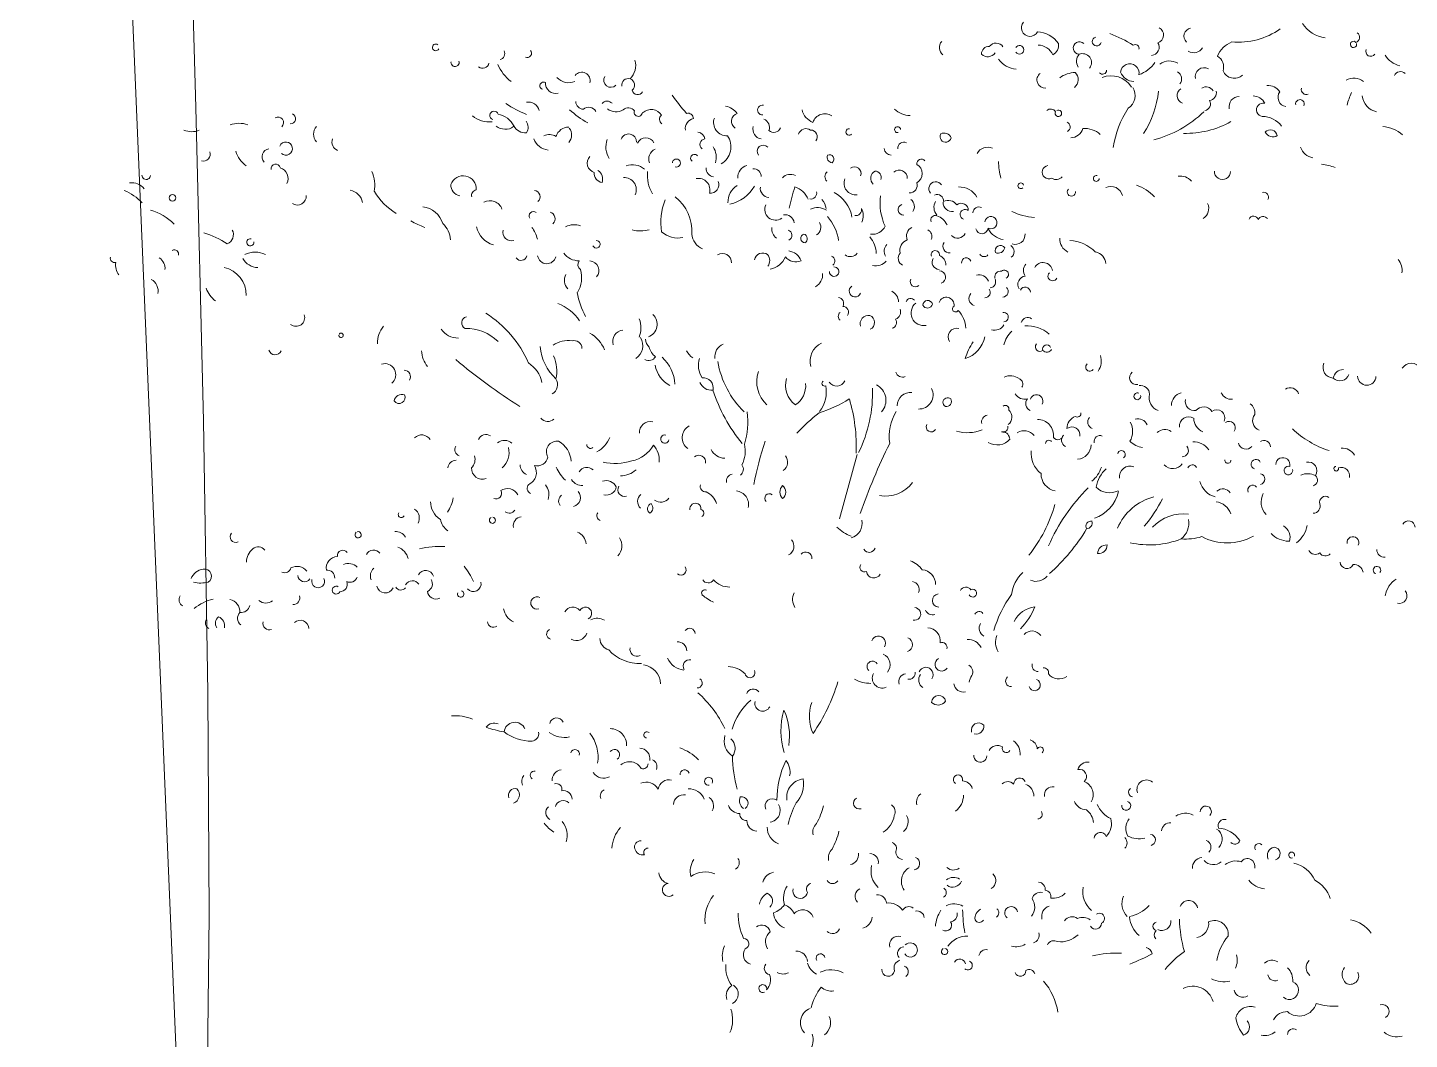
# Model space of a CAD drawing. Header units: millimetres. Extents: x -24439 to 198341, y -52871 to 149926.
# Drawn here: x 144224 to 146323, y 83988 to 85524 of the extents above; entities that cross this region are included whole.
import ezdxf

# ---------------------------------------------------------------- set-up
doc = ezdxf.new("R2010")
doc.units = ezdxf.units.MM
doc.linetypes.add('NET VAN', pattern=[1.06, 0.53, -0.53])
doc.layers.add('A-DETL-GENF-2', color=9, linetype='NET VAN', lineweight=9)
doc.layers.add('G-IMPT-1', color=9, linetype='Continuous', lineweight=9)

# ---------------------------------------------------------------- blocks, each defined once
blk = doc.blocks.new('NCV_TKCS_251209_TONG THE HIEN TRANG SAN DUONG - NCV_TKCS_HIEN TRANG_251209a_dwg_CX-1613001-TKCS_MB ĐỊNH VỊ CAO ĐỘ THIẾT KẾ')
at = {"layer": 'G-IMPT-1'}
blk.add_line((-247.9, 4447.1), (-244.2, 4277.7), dxfattribs=at)
blk.add_circle((-2094.9, 4568.9), 8.39, dxfattribs=at)
for centre, radius, start, end in [((569.7, 5878.1), 81, 229.337, 278.772), ((655.6, 5802.8), 7.95, 54.528, 35.472), ((651.7, 5820.3), 13.9, 307.371, 70.12), ((320.6, 5901.8), 185.9, 281.844, 321.812), ((702.4, 5798.4), 12.5, 173.085, 340.931), ((779.9, 5845), 60.1, 228.669, 272.973), ((794.1, 5755), 16.9, 63.837, 172.762), ((168.9, 5681.2), 20.4, 303.159, 79.461), ((259, 5705), 21.2, 118.443, 241.557), ((401.5, 5667.8), 67.4, 129.4276, 173.6868), ((691.9, 5685.1), 37.8, 66.902, 137.627), ((266.9, 5690.5), 25.5, 254.439, 346.494), ((326.5, 5644), 32.2, 359.248, 75.563), ((837.9, 5659.3), 153.8, 170.557, 183.084), ((756.2, 5701.9), 45.5, 202.428, 275.643), ((31, 5622.5), 11.3, 118.67, 3.221), ((43.7, 5376.4), 275, 73.373, 87.1735), ((129.8, 5634.2), 9.34, 0.572, 142.5566), ((166.6, 5648.1), 20.9, 292.073, 49.982), ((317.3, 5615.6), 22.8, 79.277, 209.048), ((382.5, 5663.2), 30.8, 219.43, 329.042), ((488.7, 5605.7), 36.5, 51.635, 110.4191), ((534.3, 5626.7), 24.2, 161.701, 277.244), ((574.1, 5658.8), 12.5, 181.629, 309.484), ((-140.8, 5606.8), 21.6, 155.584, 349.116), ((-103.7, 5532.4), 72.1, 52.644, 102.6782), ((-5.7, 5594), 15.9, 63.221, 282.528), ((111.2, 5638), 80, 305.538, 342.408), ((233.2, 5589.1), 40.9, 75.574, 142.7837), ((244, 5587.7), 21.1, 339.553, 76.591), ((459.1, 5572.8), 33.1, 42.78, 106.1721), ((569.3, 5619.4), 11, 350.65, 209.958), ((805.9, 5546.7), 80.6, 64.421, 103.7665), ((-97.3, 5530.6), 41.9, 40.806, 105.3396), ((-85.2, 5577.8), 27.8, 314.765, 25.219), ((23.3, 5567.8), 27.8, 157.411, 229.07), ((12.1, 5560.9), 22.7, 337.965, 129.2661), ((134.4, 5569.9), 23.6, 7.27, 190.912), ((141, 5589.8), 38.5, 219.195, 283.936), ((284.6, 5555.9), 20.2, 138.828, 269.096), ((335.4, 5572.8), 20.5, 46.987, 140.1674), ((335.8, 5549.1), 17.3, 297.764, 47.045), ((339.4, 5579.9), 20, 294.101, 29.03), ((424.5, 5568.5), 26.1, 108.004, 208.393), ((484.5, 5578.4), 16.9, 93.747, 278.934), ((504.5, 5501.2), 62.9, 54.432, 106.0029), ((-221.6, 5514.2), 18.2, 102.691, 200.707), ((-205.6, 5524.8), 21.2, 50.611, 160.4374), ((-149.9, 5546), 10.9, 231.114, 165.7528), ((26, 5462.6), 73.5, 109.5204, 142.1542), ((-10.8, 5509.1), 25.9, 326.194, 61.879), ((66.5, 5556.9), 9.85, 236.049, 17.692), ((108.3, 5490.8), 61.6, 49.265, 128.0066), ((127, 5508.7), 38.3, 319.027, 48.864), ((-31.8, 5502.2), 253.1, 344.208, 10.161), ((90.9, 5671.7), 288.3, 301.499, 330.584), ((248.8, 5683.8), 228.6, 285.145, 316.486), ((521.6, 5517.6), 18.1, 28.94, 151.06), ((521.6, 5539.5), 20.6, 219.708, 320.292), ((-322.4, 5500.3), 24.2, 157.38, 247.38), ((-228, 5526.9), 21.9, 241.039, 343.72), ((-156.7, 5556.8), 61.6, 232.756, 282.186), ((-66, 5491.5), 20.6, 142.424, 292.386), ((634.2, 5535.8), 37.8, 213.094, 278.449), ((692.8, 5312.4), 178.8, 87.3307, 98.6927), ((399.6, 5413.2), 253.6, 163.886, 188.085), ((-26.9, 5411.5), 14.4, 47.79, 151.1331), ((-9.3, 5420.5), 8.05, 168.417, 138.4533), ((16.7, 5392.5), 13, 313.167, 83.702), ((27.4, 5401.6), 33.5, 289.502, 0.062), ((82, 5344.5), 60.9, 65.253, 110.1671), ((430.6, 5399.2), 20.3, 194.206, 17.685), ((343.1, 5322.5), 36.4, 57.894, 116.0795), ((549.4, 5366.9), 12.4, 348.671, 121.3473), ((566.7, 5305.3), 14.9, 58.157, 167.0819), ((-383.3, 5367.4), 62.7, 245.01, 285.048), ((-265.7, 5281.6), 14.1, 168.432, 3.938), ((-266.4, 5271.8), 18.3, 36.214, 136.156), ((-145.9, 5255.9), 32.4, 86.2208, 165.4538), ((10.5, 5270.9), 17, 114.998, 312.382), ((130.1, 5290.1), 7.43, 91.9, 14.359), ((179.8, 5252.4), 30.4, 30.116, 131.7019), ((230.5, 5198.6), 104.4, 59.019, 89.0899), ((396.4, 5291), 29.3, 318.215, 41.785), ((542, 5302.3), 12.1, 31.547, 176.5264), ((900.1, 5280.6), 39.4, 5.573, 58.437), ((-565.7, 5218.3), 32.1, 73.902, 178.1522), ((-387.1, 5263.3), 7.52, 19.979, 296.419), ((53.9, 5318.9), 183.2, 198.678, 212.25), ((28.3, 5276.2), 18.9, 250.077, 339.474), ((-1115, 5214), 48.3, 332.105, 32.3), ((-728.7, 5212.4), 12.5, 95.712, 290.278), ((-594.6, 5263.5), 44.3, 209.537, 265.913), ((-502.8, 5222.6), 8.1, 103.564, 336.045), ((-358.8, 5223.2), 15, 78.745, 202.677), ((-47.5, 5217.5), 7.21, 31.096, 328.904), ((79.6, 5239), 10.3, 154.299, 25.701), ((-1340.8, 5178.3), 11.2, 263.136, 56.899), ((-1118, 5174.1), 18.1, 166.282, 331.218), ((-1072.1, 5174.6), 16.8, 90.754, 206.033), ((-1073.4, 5174.6), 16.9, 327.0109, 86.1187), ((-415.4, 5915.3), 912.6, 233.457, 237.153), ((-816.5, 5146.5), 48.8, 53.622, 95.3304), ((-776.4, 5168.5), 20.6, 122.814, 254.248), ((-720.8, 5168.9), 22.6, 355.6929, 84.7766), ((-690.8, 5184.4), 18.8, 246.615, 352.875), ((-604.2, 5180.2), 19.7, 71.162, 179.9125), ((-592.6, 5183.1), 16.6, 336.865, 108.1548), ((-389.1, 5214.3), 18.1, 199.884, 286.985), ((-304.4, 5198.3), 11.7, 57.756, 205.509), ((-320.9, 5167.3), 26.6, 315.416, 77.105), ((-1410.3, 5156.7), 16.2, 302.029, 40.477), ((-1230.3, 5175.6), 40.2, 239.054, 310.093), ((-1188.5, 5151.6), 21.3, 1.855, 157.5339), ((-1046.9, 5171.6), 13.9, 206.908, 349.351), ((-902.9, 5137.4), 13.5, 16.045, 123.9921), ((-878.2, 5118.6), 25.4, 117.569, 205.563), ((-806.2, 5156.1), 33.6, 176.897, 289.363), ((-713.7, 5166.6), 25.5, 182.72, 275.452), ((-524.7, 5148.9), 13.7, 173.212, 283.52), ((-530.5, 5142.3), 11.2, 323.097, 133.6351), ((-459.6, 5126.3), 16.4, 353.243, 145.644), ((-396.3, 5132.1), 21.2, 136.345, 242.58), ((-407.3, 5131.2), 16.1, 355.723, 105.7004), ((-347.9, 5146.5), 20.8, 16.443, 146.4951), ((-317, 5137.3), 18.9, 282.243, 36.646), ((-251.6, 5148.3), 17.3, 50.183, 237.309), ((-181.1, 5119.4), 52.4, 47.317, 108.4933), ((-25.9, 5307.4), 160.7, 261.109, 282.471), ((-1566.3, 5125.8), 8.43, 71.018, 350.911), ((-1508.6, 5103.2), 10.4, 185.858, 37.749), ((-1442.7, 5125.4), 16.8, 250.912, 2.829), ((-1325.6, 5192.7), 100.1, 218.822, 250.555), ((-1277, 5111.5), 9.4, 78.633, 269.943), ((-1249.2, 5127.3), 26.8, 194.325, 299.277), ((-1107.1, 5104.1), 17.1, 59.527, 154.6767), ((-1092.6, 5133.5), 34, 247.236, 319.552), ((-1050.4, 5102), 18.9, 52.329, 150.287), ((-1028.4, 5116.3), 10.4, 176.072, 14.319), ((-990.1, 5103.1), 30.7, 49.048, 149.1334), ((-958.8, 5118.7), 13.5, 146.009, 253.957), ((-865.9, 5090.6), 21.1, 27.242, 99.6264), ((-825.6, 5085.6), 49.4, 316.954, 51.844), ((-696.9, 5113), 15.5, 59.257, 235.272), ((-513.6, 5101), 15.9, 147.677, 240.393), ((-239.4, 5119.9), 15.9, 9.678, 131.0157), ((-215.3, 5109.6), 28.1, 164.814, 239.947), ((-205, 5102.5), 27.5, 52.945, 133.0822), ((-201.4, 5127.2), 23.3, 196.194, 293.403), ((-173.8, 5114.8), 17.5, 13.452, 146.5316), ((-161.6, 5107.2), 12.6, 67.277, 266.733), ((-129.9, 5121.4), 14.5, 78.374, 197.654), ((-93.1, 5106.2), 15.5, 261.591, 188.409), ((122.1, 5128.4), 38.1, 194.497, 259.199), ((134.2, 5021.7), 101.6, 61.966, 103.0426), ((185.1, 5078.9), 32.7, 21.641, 95.4997), ((-1078.9, 5327.2), 280.9, 245.142, 256.807), ((-1168.6, 5102.9), 20.1, 198.628, 284.767), ((-1146.1, 5072.3), 20.7, 46.269, 147.1497), ((-842.5, 5087.2), 13.8, 109.655, 250.345), ((-855.6, 5049.3), 51.2, 0.746, 47.709), ((-605.3, 5048.3), 29.8, 82.6627, 150.4674), ((-449.5, 5102.9), 29.4, 174.393, 293.552), ((-247.3, 5110.5), 134.2, 188.393, 222.299), ((-314.4, 5074.1), 13.8, 125.426, 291.176), ((-311.5, 5083.4), 22, 340.5869, 69.447), ((-229.7, 5072), 11.5, 88.327, 218.542), ((-230.1, 5040.7), 42.8, 40.7009, 88.8968), ((-111.4, 5088.4), 16.2, 212.137, 8.976), ((-57.4, 5128.6), 54.8, 226.151, 276.979), ((-24.6, 5094.6), 24.2, 265.653, 22.672), ((1036.6, 5045.7), 27.7, 49.284, 163.238), ((-1276.8, 5291.1), 262.4, 252.616, 265.475), ((-1294.7, 5031.9), 30, 32.868, 113.7332), ((-1030.2, 5037.8), 19.8, 13.892, 176.9878), ((-984.8, 5038.7), 22.4, 41.866, 175.0023), ((-942.6, 5018.2), 27.4, 131.199, 217.379), ((-858.6, 5046), 9.68, 52.769, 249.123), ((-708.7, 5039.7), 32.2, 122.978, 198.443), ((-702, 5045.3), 19.2, 14.037, 112.8341), ((-174.4, 5036), 419.9, 178.095, 185.724), ((-595.9, 4995.1), 54.9, 38.811, 88.0585), ((-551.4, 5046.3), 15.1, 277.564, 29.306), ((-541.1, 5002.6), 42.1, 24.684, 59.291), ((-512.4, 4978.6), 87.9, 26.8669, 78.839), ((-430.5, 5038.9), 15.2, 278, 28.87), ((-445.8, 5018.2), 40, 352.268, 44.6), ((-263.9, 5019.2), 25, 134.625, 219.016), ((-243.4, 5024.7), 18, 351.4879, 80.5659), ((-168.5, 5064.9), 21.4, 240.495, 349.908), ((-49.6, 5045.2), 13.2, 51.405, 218.597), ((-57.7, 5053.3), 16.5, 262.165, 7.837), ((-32.2, 5048.1), 17.2, 319.7339, 77.1339), ((69.4, 5024.9), 23.7, 25.56, 168.6902), ((-1375.5, 5003.2), 10.9, 32.805, 269.088), ((-1359.7, 4954.6), 54.9, 43.418, 96.9832), ((-1308.8, 4992.2), 25.5, 343.148, 53.722), ((-1176.3, 4997.2), 33.7, 106.3962, 178.7941), ((-1201, 5004.3), 28.9, 335.516, 53.97), ((-1030.7, 5023.4), 52.9, 175.41, 229.829), ((-898.8, 5021), 10.1, 267.356, 195.328), ((-825.8, 4972.5), 28.9, 358.613, 118.7318), ((-802.3, 5035.4), 21.1, 190.985, 279.624), ((-801.2, 4993.5), 22.1, 281.276, 38.273), ((-696.7, 4978.4), 50.7, 140.019, 198.21), ((-786.7, 5045), 96.8, 299.411, 346.296), ((-655, 5027.9), 23.1, 189.832, 282.789), ((-512.1, 4976.5), 41.5, 74.461, 132.3271), ((-560.7, 4897), 124.3, 25.948, 57.319), ((-382.9, 5026.8), 37, 280.285, 349.715), ((-266.4, 4980.7), 28.3, 126.59, 210.79), ((-176.4, 5018.6), 16.6, 161.328, 293.651), ((-124, 4991.9), 11.7, 30.951, 206.266), ((-88.2, 5030.7), 12.5, 223.799, 336.815), ((-22.8, 4990.6), 10.7, 314.427, 149.8194), ((37.3, 4982.2), 20.9, 112.306, 229.75), ((44, 5021.1), 24.4, 155.122, 232.951), ((95.6, 5021.8), 12, 150.947, 352.186), ((843.5, 5005.7), 27.2, 172.863, 283.869), ((875.6, 4982.4), 25.8, 105.708, 186.91), ((929.8, 5008.9), 23.3, 198.283, 14.236), ((-1401.7, 5044.7), 63.6, 245.81, 294.19), ((-1348.6, 5013.1), 36.6, 247.501, 321.741), ((-1296.7, 5014.3), 31.9, 223.664, 292.56), ((-1226.9, 5002.6), 44.4, 217.461, 279.796), ((-1217.4, 4964), 34.7, 77.804, 130.267), ((-1091.7, 4962.6), 24.2, 152.666, 271.885), ((-990.3, 4940.4), 46.4, 66.502, 127.1843), ((-870.5, 4997.5), 93.8, 191.208, 226.901), ((-624.8, 4981), 27.2, 171.815, 322.32), ((-590.9, 4953.4), 22.9, 23.429, 117.6907), ((-523.3, 4964.4), 22.4, 318.366, 48.366), ((-411.8, 4926.3), 66.8, 18.597, 57.984), ((-304.5, 4966.8), 27.5, 157.161, 224.078), ((-272.7, 4958), 19.9, 155.416, 260.728), ((-204.4, 4987.7), 10.5, 4.962, 218.637), ((-189.5, 4972.6), 18.1, 164.466, 285.535), ((-194.2, 4965.6), 23, 11.039, 89.3507), ((-76.2, 4946.3), 25.7, 39.141, 121.9338), ((-53.2, 4961.8), 15.5, 293.819, 49.922), ((-30.8, 4982.1), 14, 95.079, 207.699), ((40.7, 4962.1), 13.4, 17.838, 170.3348), ((861.1, 5000.8), 24.3, 242.702, 357.435), ((-1068.7, 4942), 22.5, 189.234, 279.691), ((-1090.5, 4921.1), 25.7, 356.924, 74.1499), ((-1006.2, 4918.5), 30.9, 351.935, 109.487), ((-916, 4837.1), 108.5, 12.296, 68.907), ((-592.2, 4938.9), 28.2, 188.782, 250.829), ((-579.5, 4926.2), 14, 313.3109, 88.7635), ((-531.8, 4932.6), 11.4, 124.087, 284.8), ((-538.6, 4929.5), 12.5, 320.502, 88.3849), ((-415.4, 4942), 21.8, 250.016, 340.016), ((-351.1, 4951.8), 35.9, 274.281, 334.736), ((-177.8, 4936.7), 15.5, 301.247, 108.786), ((-57.1, 4932.8), 13.8, 289.15, 53.356), ((-14.9, 4948.1), 14.4, 290.99, 60.84), ((-741.6, 4911.4), 158.2, 175.63, 205.449), ((-456, 4895.5), 13.1, 325.391, 83.4984), ((-233, 4908.2), 13.2, 170.412, 327.513), ((-74.1, 4911.4), 17.8, 152.035, 273.435), ((6.5, 4886.4), 12.1, 290.733, 114.5074), ((70.3, 4887.1), 16.8, 70.867, 182.871), ((759, 4902.5), 22.8, 36.132, 137.8443), ((-617.8, 4845.8), 21.1, 70.767, 186.554), ((-625.9, 4845.2), 25.5, 343.147, 53.722), ((-616.7, 4877.7), 50.7, 296.489, 354.936), ((-547, 4903.2), 35.6, 237.49, 307.716), ((-555.4, 4853.5), 37.1, 35.518, 100.8791), ((-437.4, 4873), 12, 197.172, 109.6977), ((-289, 4836.4), 31.8, 19.833, 79.696), ((-229.1, 4853.1), 11.5, 51.319, 181.817), ((-186, 4859.8), 12.2, 29.343, 195.896), ((-188.2, 4865.2), 12.9, 222.695, 2.544), ((-140.9, 4874), 19.7, 8.596, 176.8582), ((-115.9, 4871.3), 7.8, 134.308, 346.199), ((-141, 4809.7), 68.1, 19.336, 61.393), ((-13, 4873.4), 26.2, 269, 347.312), ((95, 4801), 85.2, 65.893, 110.8334), ((233.7, 4838.8), 43.6, 341.242, 35.019), ((610.4, 4880.2), 27.8, 220.929, 292.588), ((-1893.8, 4828.4), 14, 328.731, 137.5319), ((-1867.3, 4846.9), 13.4, 287.718, 80.4549), ((-1770.8, 4835), 29.8, 155.996, 237.401), ((-1727.2, 4826.8), 22.5, 175.483, 264.991), ((-1396.7, 4803.2), 32.9, 11.831, 177.9671), ((-1220.1, 4835), 16.1, 328.934, 100.4565), ((-962.4, 4914.8), 88.3, 273.564, 301.735), ((-858.4, 4901.2), 63.4, 245.774, 298.045), ((-767.7, 4877.6), 45.7, 202.5, 263.761), ((-714.6, 4814.1), 22.5, 13.173, 140.0426), ((-497.3, 4847.5), 35.8, 316.7, 20.68), ((-372.4, 4841.3), 14.8, 139.843, 353.759), ((-266.5, 4818.4), 20.6, 309.208, 35.604), ((-190.2, 4838.1), 31.9, 144.858, 297.837), ((-91.9, 4804.4), 22.3, 94.034, 229.096), ((97.9, 4823.1), 70.6, 150.068, 183.147), ((116.6, 4841), 11.8, 158.691, 324.087), ((134.5, 4840.6), 10.6, 38.317, 217.436), ((132.5, 4847.1), 14.5, 243.573, 345.315), ((252.1, 4828.5), 10.5, 147.335, 339.535), ((373.2, 4836.9), 17.7, 144.822, 296.38), ((508.5, 4804.4), 32.1, 119.539, 196.859), ((657.2, 4828.8), 29.5, 10.304, 69.306), ((711, 4825), 26.4, 159.814, 264.737), ((873.7, 4979.5), 174.9, 240.867, 258.485), ((-1970.3, 4739.4), 61.4, 85.5566, 128.2978), ((-1403.6, 4810.3), 26.7, 192.913, 278.07), ((-1357.9, 4797.1), 14.4, 117.183, 212.306), ((-1314, 4763.1), 32, 36.263, 134.9399), ((-1206.7, 4788.6), 11, 67.856, 230.215), ((-1168.2, 4793.1), 16.8, 326.574, 92.9155), ((-1088.7, 4753.3), 45.6, 85.7956, 134.6529), ((-405, 4799.4), 14.5, 342.415, 101.5596), ((-386.9, 4780.7), 15, 343.444, 106.5574), ((-315.3, 4771.6), 21.8, 98.913, 213.162), ((-321, 4773.8), 19.5, 313.823, 83.0477), ((-262.5, 4791), 14.6, 299.292, 51.912), ((-97.5, 4818.2), 73.1, 304.286, 5.159), ((84.9, 4759.1), 141.1, 161.301, 180.518), ((388.7, 4792.2), 8.61, 79.236, 33.383), ((395.4, 4800), 22, 16.468, 118.7723), ((451.5, 4807.8), 35.1, 182.614, 267.385), ((530.9, 4821.8), 23.5, 186.309, 295.582), ((564, 4791), 24.9, 49.624, 157.1605), ((596.7, 4797.4), 20.8, 353.59, 142.8077), ((633.5, 4782.8), 16.2, 343.665, 140.1907), ((891.4, 4989.7), 189.1, 253.867, 270.428), ((933.4, 4782.3), 35.5, 46.414, 110.9649), ((-1888.6, 4739.7), 19.9, 113.929, 240.044), ((-1855.9, 4771), 16.7, 244.109, 174.0039), ((-1698.8, 4720.5), 89.3, 7.224, 40.276), ((-1240.8, 4702), 69.1, 28.938, 56.482), ((-1033.4, 4765.8), 9.46, 220.151, 111.7783), ((-382.3, 4771.4), 12.8, 147.306, 246.094), ((534.8, 4757.5), 23.5, 74.573, 202.58), ((576.9, 4791.4), 37.5, 197.448, 263.607), ((732.2, 4762.1), 16.3, 17.836, 139.5476), ((856.9, 4736.7), 22, 342.183, 118.8708), ((923.4, 4761.9), 5.84, 117.035, 34.887), ((940.8, 4748.5), 21, 5.17, 126.9048), ((-2112.3, 4795.5), 54.6, 265.845, 307.554), ((-1918.2, 4763.5), 66.8, 212.017, 251.404), ((-1865.8, 4714.7), 11.7, 30.536, 206.686), ((-1497.6, 4857.6), 168.8, 228.205, 255.008), ((-1471.7, 4668.2), 62.5, 34.782, 99.2404), ((-1248, 4733), 21.6, 183.232, 303.637), ((-1030.9, 4697.2), 24.1, 335.169, 104.4417), ((76.2, 4715.2), 35.7, 69.161, 133.4569), ((88.9, 4734.6), 13.9, 340.166, 89.8196), ((147.7, 4707), 16, 348.647, 177.9343), ((357, 4689.9), 47.9, 345.385, 45.898), ((413.2, 4713.7), 25.7, 39.141, 121.9337), ((488.1, 4703.6), 29.4, 73.524, 148.9771), ((571.1, 4675.6), 49.2, 53.154, 107.9212), ((684.8, 4763.3), 20.4, 212.757, 333.267), ((725.6, 4714.2), 12.2, 42.628, 268.485), ((791.1, 4732.5), 18, 3.51, 194.435), ((808.8, 4722.7), 10.9, 88.892, 29.179), ((869.6, 4689.7), 41, 78.291, 131.196), ((873, 4716.5), 14.3, 298.0539, 70.117), ((-2051.7, 4696.9), 17.3, 271.842, 38.125), ((-1856.1, 4691.9), 28.7, 350.4059, 89.2036), ((-1664.4, 4679.3), 37.9, 26.817, 97.8921), ((-1446.1, 4927.5), 246.4, 257.276, 266.465), ((-1447.7, 4649.5), 60.9, 20.037, 63.229), ((-1283.2, 4749.8), 60.9, 208.709, 270.534), ((-1208.5, 4686.3), 15.2, 233.484, 3.116), ((-1146.1, 4705.1), 23.6, 206.625, 1.447), ((-1077.3, 4757.8), 46.8, 232.489, 287.779), ((-1048.1, 4707.6), 15.9, 159.444, 249.444), ((-1110, 4654), 68.3, 343.832, 34.492), ((-381.7, 4652.8), 50.8, 131.551, 212.189), ((109.9, 4729.1), 27.4, 225.785, 301.535), ((141.4, 4698.3), 18.8, 156.615, 262.875), ((273.9, 4672.1), 33.7, 129.088, 195.86), ((255.6, 4707), 9.22, 250.922, 27.877), ((303, 4698.3), 16.7, 153.613, 269.602), ((535.9, 4693.6), 16.6, 288.311, 57.438), ((654.7, 4703.4), 7.69, 190.481, 17.593), ((744.8, 4680.7), 13.9, 298.189, 93.7022), ((921.7, 4673.1), 14.7, 71.895, 214.364), ((1141.5, 4672.6), 16.4, 18.621, 168.1111), ((-1793.6, 4664.5), 22.9, 254.025, 19.67), ((-1054.1, 4664.2), 31.8, 168.806, 239.119), ((-199.5, 4685.3), 18.6, 216.912, 306.827), ((-142.4, 4636.4), 36.3, 285.751, 42.831), ((77.8, 4664.9), 9.26, 359.111, 144.0177), ((77.5, 4643.4), 23.4, 323.435, 66.052), ((175.8, 4624.8), 40.1, 9.242, 108.2312), ((258.1, 4650.2), 20.9, 9.52, 142.408), ((330.9, 4655.4), 15, 83.205, 209.415), ((429.5, 4728.3), 56.9, 242.685, 279.37), ((519.4, 4670.5), 28.9, 237.443, 340.915), ((575.2, 4654.9), 11.8, 42.592, 177.3736), ((736.6, 4649), 12.6, 54.353, 221.672), ((893.7, 4654.6), 18.8, 290.225, 32.906), ((-865.7, 4723.3), 199.4, 206.296, 224.779), ((-861, 4606.2), 34.5, 308.286, 62.769), ((-582.3, 4509.5), 341, 350.399, 18.595), ((-259.4, 4586.6), 43.5, 334.716, 79.795), ((-154.6, 4603.9), 33.4, 100.147, 197.195), ((-66.8, 4639.1), 11.8, 65.499, 257.631), ((-70.6, 4640.4), 12.9, 275.908, 47.222), ((46.2, 4621.3), 17.3, 115.769, 210.025), ((86, 4619.2), 12.2, 266.162, 31.912), ((148.8, 4595.3), 32.4, 55.611, 139.251), ((209, 4612.7), 8.68, 58.271, 192.805), ((223.8, 4642.6), 14.1, 233.455, 7.058), ((253.7, 4636), 18, 152.412, 260.719), ((275, 4631.3), 38.4, 292.834, 14.036), ((392.5, 4639.7), 9.66, 317.602, 185.527), ((428.6, 4592.4), 26, 83.995, 206.021), ((649, 4659.7), 54.5, 211.416, 271.982), ((669.9, 4609.5), 21.8, 48.209, 150.7155), ((810.5, 4640), 46.8, 170.096, 239.455), ((-2174.9, 4604.3), 10.6, 195.254, 15.254), ((-1091.2, 4480.3), 114, 50.2849, 86.1118), ((-924.6, 4577.7), 62.8, 354.528, 37.992), ((-629.8, 4589.5), 35.9, 131.469, 202.923), ((-379, 4595.1), 6.58, 136.146, 313.854), ((-444.6, 4552.8), 79.5, 338.23, 28.131), ((-354.5, 4619.4), 23, 231.165, 352.438), ((-25.8, 4674.4), 98.9, 270.695, 309.271), ((72.2, 4612.7), 42.5, 254.682, 336.738), ((92.5, 4590), 18.6, 24.722, 113.2035), ((235.5, 4596.1), 66, 191.549, 248.924), ((279.9, 4594.8), 73.3, 325.312, 359.389), ((436.2, 4551.8), 81.8, 148.902, 186.909), ((663.9, 4549.1), 45.6, 35.348, 99.4119), ((830.5, 4552.8), 32.6, 357.274, 78.477), ((814.2, 4597.4), 80.7, 326.708, 4.223), ((1017.8, 4595.2), 14.9, 348.496, 206.692), ((1099.4, 4600.6), 19.2, 194.036, 292.833), ((-2225.8, 4433.8), 117.8, 58.7469, 85.6149), ((-2192.8, 4540.3), 37.2, 52.699, 116.4193), ((-894.3, 4550.2), 29.8, 114.456, 211.688), ((-883.5, 4542.9), 38.3, 319.027, 48.864), ((-815, 4583.7), 32.6, 201.508, 241.758), ((-794.1, 4575.9), 41.9, 209.901, 250.489), ((-696.4, 4615.4), 58.5, 225.569, 249.488), ((-645.2, 4562.4), 54.9, 178.059, 231.189), ((-443.7, 4675.5), 235, 206.707, 242.242), ((-469.5, 4571.7), 78.1, 177.22, 244.708), ((-411.8, 4580.6), 63.1, 181.297, 249.428), ((-479.6, 4559.1), 59.1, 320.464, 21.774), ((-562.4, 4800.6), 340.1, 304.298, 318.548), ((-650.4, 4348.6), 411.2, 14.124, 33.488), ((-71.1, 4548.2), 117.7, 164.745, 205.644), ((-88.8, 4567.2), 12.4, 167.328, 346.684), ((377.8, 4583.8), 47.7, 241.407, 313.782), ((319.6, 4541.7), 93.3, 305.381, 3.591), ((574, 4442.9), 138, 121.4543, 173.6032), ((165.9, 4627.1), 364.2, 336.588, 349.769), ((844.1, 4615.7), 66.6, 241.977, 284.859), ((955.7, 4558.8), 17, 230.612, 333.578), ((1096.3, 4545.8), 9.48, 335.855, 266.074), ((-2136.6, 4389.2), 134.2, 61.054, 90.8743), ((-1944, 4516.7), 25, 308.932, 45.342), ((-1873.4, 4518), 9.08, 95.738, 22.332), ((-1325.6, 4247.4), 280.5, 40.201, 74.561), ((-1011.7, 4445.8), 69, 98.6069, 140.3456), ((-1011.7, 4496.5), 20.4, 18.339, 120.5484), ((-1003.6, 4461), 86.7, 39.265, 77.52), ((-828, 4541.8), 20.7, 258.335, 344.881), ((-739.3, 4545.3), 69.6, 204.934, 259.316), ((-837.2, 4448.2), 102.7, 20.539, 63.435), ((-670.5, 4495), 26.3, 5.097, 110.3511), ((94.7, 4196.1), 566.9, 145.1949, 152.8779), ((254, 4546.7), 44, 196.036, 275.532), ((760.9, 4306), 482.1, 151.7029, 172.9451), ((616.9, 4437.4), 108, 99.698, 153.1637), ((558.5, 4507.7), 49.6, 324.166, 27.663), ((673.8, 4632.4), 135.9, 258.673, 316.133), ((930.2, 4556.3), 18.2, 223.513, 324.115), ((1017, 4544.5), 17.4, 201.07, 351.612), ((1042.6, 4519), 24.4, 28.842, 110.0448), ((1196.9, 4497.2), 62.6, 139.059, 186.735), ((1169.6, 4499.6), 19, 271.437, 59.076), ((-1987.1, 4318.4), 188.3, 71.809, 91.9303), ((-1838, 4441.2), 58.8, 80.0621, 132.9468), ((-1287, 4481.6), 16.3, 121.932, 259.307), ((-978.3, 4521.8), 124.7, 201.14, 243.881), ((-656.6, 4527.2), 32.4, 219.603, 292.324), ((-305.2, 4732.5), 412.7, 214.74, 236.24), ((1418.4, 4229.9), 1617.9, 170.4888, 177.3194), ((464, 4648.7), 217, 273.663, 308.412), ((571.3, 4611.1), 135.3, 281.734, 304.13), ((-2049.1, 4433.5), 11, 2.479, 133.9177), ((-1848.3, 4506.9), 46.3, 226.862, 283.897), ((-1315.2, 4485.9), 50.7, 230.018, 288.209), ((-1254, 4358.7), 112.9, 61.851, 108.6216), ((-1123.7, 4404), 90.6, 3.677, 41.282), ((-707.5, 4393.8), 178.6, 358.594, 25.048), ((-89.2, 4462), 356.8, 337.936, 1.189), ((371.2, 4443.5), 12.9, 95.908, 227.222), ((356.4, 4448.4), 15.6, 292.684, 30.446), ((-2091.4, 4383.2), 31.6, 11.2789, 74.138), ((-1912.9, 4367.3), 70.8, 15.072, 94.9444), ((-1434.7, 4386.2), 60.1, 154.927, 200.491), ((-1131.6, 4355.6), 75.6, 28.142, 74.5389), ((-1051, 4389.4), 27.1, 316.486, 48.966), ((401.5, 4383.8), 882.5, 178.188, 185.567), ((-174.5, 4449), 86.3, 276.839, 339.741), ((-107.9, 4553.6), 485.3, 328.245, 345.737), ((428.8, 4387.9), 22.5, 102.732, 195.341), ((402.4, 4403.7), 22.3, 282.247, 15.826), ((-2190.6, 4380.6), 11.3, 182.619, 299.268), ((-1888.6, 4418), 72.8, 216.719, 248.468), ((-1708, 4368.9), 22.1, 248.202, 36.049), ((-1320.8, 4398.7), 61.4, 197.671, 238.078), ((-715.3, 5709.7), 1445.1, 246.566, 254.554), ((-766.3, 4349.3), 27, 91.767, 202.186), ((-651.9, 4369.3), 33.8, 135.253, 251.016), ((-592.2, 4351.2), 73.9, 349.135, 31.115), ((-435.4, 4370), 25.6, 321.237, 55.825), ((-2138.5, 4379.7), 47.5, 190.919, 231.009), ((-2093.1, 4323.8), 32.7, 3.95, 78.42), ((-1585.9, 4358.7), 5.66, 189.462, 170.5377), ((-725.4, 4343.6), 10.4, 94.4, 5.991), ((-577.3, 4376), 36.7, 220.479, 287.629), ((-530.7, 4322.4), 18.5, 322.807, 53.451), ((-1451.4, 4295), 28.2, 326.85, 123.1502), ((-1403.7, 4303.6), 17.3, 348.031, 101.9701), ((-1028.1, 4321.2), 21.5, 234.089, 332.392), ((-932.9, 4313.8), 73, 315.722, 355.03), ((-829.1, 4339.1), 82.7, 298.652, 346.979), ((-777.3, 4272.6), 55.9, 11.018, 58.967), ((-626.2, 4312.6), 17.4, 7.797, 145.7219), ((-529.2, 4292), 17, 114.962, 210.833), ((-384.6, 4305.9), 24.1, 153.179, 239.599), ((-413.2, 4297.5), 20.5, 322.931, 69.848), ((-1736, 4278.6), 16.1, 211.26, 356.813), ((-901.2, 4275.7), 9.33, 190.671, 324.274), ((-507.8, 4236), 34.8, 4.317, 100.2946), ((-429.3, 4276.7), 11.2, 65.948, 245.163), ((-222.1, 4272.7), 38.2, 302.721, 28.209), ((315.9, 4235.8), 88.9, 149.139, 190.251), ((267.9, 4303.8), 35.6, 263.384, 338.544), ((-1389.8, 4241.4), 19.6, 86.737, 188.242), ((-1399.7, 4250.5), 15.2, 231.433, 43.545), ((-976.9, 4234), 27.3, 98.82, 225.69), ((-995.7, 4199.2), 63.4, 20.9169, 76.711), ((-870.2, 4386.3), 144.4, 274.72, 303.997), ((-825, 4280.6), 61.6, 287.74, 328.011), ((-592.2, 4258), 13.1, 175.165, 294.849), ((-593.8, 4196.6), 50, 35.458, 81.6828), ((-190.8, 4370.3), 126.7, 245.104, 264.385), ((-151.7, 4232.9), 15.4, 226.033, 0.365), ((-1156.9, 4205.1), 19.7, 71.08, 174.3892), ((-1104.8, 4195.6), 28.9, 65.503, 143.9841), ((-1143.7, 4181.9), 52.8, 329.248, 30.752), ((-1021.6, 4210.5), 25.8, 268.82, 8.807), ((-887.4, 4197.6), 21.5, 60.67, 169.7319), ((-828.7, 4174), 27.5, 41.347, 127.2326), ((-696.4, 4212.6), 25.9, 248.962, 338.962), ((-600.4, 4197), 14, 10.596, 208.712), ((-586.4, 4189.6), 9.95, 316.915, 91.0136), ((-44.2, 4165.2), 62.4, 52.196, 87.354), ((2.3, 4180), 35.5, 13.75, 103.5919), ((116.2, 4191.1), 14.3, 46.016, 176.0575), ((133.4, 4194.9), 9.79, 221.693, 138.3071), ((496.8, 4123.7), 285.1, 160.247, 180.829), ((321, 4145.3), 67.5, 113.9996, 170.2508), ((139.9, 4217.8), 154.1, 331.257, 355.964), ((-1310.1, 4151), 26.3, 51.614, 149.9548), ((-1211.1, 4169.2), 16.2, 164.753, 267.303), ((-1198.4, 4146.9), 29.3, 330.659, 36.075), ((-1030.9, 4184.4), 28, 198.93, 261.458), ((-1044.7, 4159.5), 33.8, 312.026, 47.974), ((-881, 4277), 119.1, 222.967, 242.223), ((-901.5, 4198.9), 29.6, 227.087, 292.897), ((-833.3, 4189.5), 25.4, 272.35, 5.822), ((-785.7, 4191.7), 17.2, 166.264, 302.662), ((-724.3, 4179.2), 22.6, 145.303, 245.745), ((-703.2, 4166.1), 13.8, 126.162, 251.329), ((-719.9, 4163.5), 16.2, 319.522, 57.97), ((-358.1, 4171.1), 24.9, 313.465, 57.417), ((-296.9, 4157.8), 15.7, 9.684, 156.0668), ((-147.7, 4178.5), 11.7, 158.216, 311.798), ((-122.9, 4177.2), 18.6, 203.411, 348.606), ((-18.2, 4159.5), 19.8, 352.124, 97.8761), ((57.1, 4152.7), 16.9, 115.683, 283.197), ((-1209.1, 4119.3), 21.7, 107.455, 189.33), ((-1146.4, 4139.5), 27.3, 194.678, 306.964), ((-1009.7, 4127.9), 14, 152.301, 264.921), ((-1002.2, 4114.1), 37.9, 356.956, 56.174), ((-919.7, 4121.4), 18.6, 143.091, 233.17), ((-908.7, 4133.5), 22.6, 300.136, 59.864), ((165.4, 4144.1), 11.5, 50.999, 172.6036), ((196, 4120.9), 22.3, 164.174, 257.753), ((312.2, 4120.7), 27, 51.681, 153.9272), ((-1094.8, 4088.8), 14, 263.193, 47.255), ((-1062.2, 4080.7), 29.5, 43.202, 141.5714), ((-821.3, 4112.3), 13.3, 164.741, 262.637), ((7, 4102), 16.1, 276.601, 103.4154), ((46.1, 4130.7), 18.6, 216.831, 306.91), ((269.1, 4105.5), 46.4, 174.094, 227.615), ((-1053.7, 4067.4), 17.7, 251.565, 341.565), ((-785.7, 4043.2), 35.8, 332.166, 51.371), ((-260.1, 4060.2), 40.3, 172.373, 228.076), ((57, 4045.1), 34.2, 9.333, 102.0945), ((166.7, 4045.3), 35.6, 42.287, 110.9289), ((345, 4067.9), 16, 181.848, 286.098), ((363.3, 4054.3), 12.2, 0.507, 112.113), ((394.8, 4083), 34.4, 235.943, 322.238), ((-1304.9, 4037.7), 110.2, 344.298, 4.821), ((-1083.9, 4020.8), 7.68, 132.277, 100.8597), ((-1007.6, 4029.7), 22.7, 113.034, 208.086), ((-872.9, 4018.8), 35.8, 21.8009, 84.4588), ((-590.6, 4038.3), 13, 245.649, 53.837), ((-520, 4041.9), 15.9, 227.266, 344.625), ((-475.9, 4087.2), 57.3, 239.752, 285.998), ((-58.8, 4004.8), 18, 346.034, 176.0199), ((6.5, 4020.8), 18.9, 308.3579, 82.6903), ((98.7, 4040.9), 12.6, 2.11, 129.0004), ((350.4, 4017.6), 14.5, 213.1779, 86.3084), ((-1288.6, 3965.2), 27.1, 347.825, 73.106), ((-1198.3, 4034.5), 50.8, 195.512, 254.487), ((-515.1, 3999.1), 8.84, 83.089, 223.781), ((-459.8, 4150.2), 168.9, 248.57, 260.382), ((109.9, 3999.5), 16.8, 134.105, 343.968), ((173.1, 3998.9), 18.6, 347.358, 80.0223), ((255.4, 3979), 66.1, 166.16, 182.42), ((290.6, 4009.8), 14, 148.037, 290.543), ((-1308.8, 3968.2), 7.7, 161.199, 350.726), ((-1174.4, 4000.8), 38.8, 203.134, 255.663), ((-56.2, 3944), 13.6, 46.848, 245.772), ((-43.3, 3952), 30.1, 338.4689, 82.69), ((37.2, 3954.8), 15.9, 275.283, 24.207), ((79.2, 3963.7), 18.2, 340.429, 175.7931), ((87.1, 3951.2), 22.2, 157.953, 255.177), ((176, 3971.6), 24.3, 204.857, 298.273), ((-1301.7, 3897.2), 27.3, 45.69, 113.0702), ((-1135.3, 3726.3), 201.1, 102.9131, 121.3056), ((-24, 3923.1), 25.3, 169.149, 309.692), ((36.8, 3932.5), 19.2, 112.834, 219.094), ((130.5, 3904.8), 18.1, 27.063, 195.438), ((-1398.9, 3887.9), 7.95, 144.528, 125.4718), ((-1296.1, 3845.4), 41.6, 30.39, 86.7524), ((-1236.6, 3722.6), 203.7, 42.05, 54.684), ((-523.3, 3889.9), 13.8, 18.822, 161.1784), ((-72.5, 3980.6), 82.4, 257.422, 287.559), ((123.9, 3921.7), 24.3, 243.505, 338.997), ((247.6, 3867.1), 18.4, 61.535, 212.708), ((238.7, 3874.8), 19.6, 272.727, 25.346), ((-1344.6, 3842.8), 20.1, 53.939, 170.8215), ((-1203, 3831.2), 20.4, 32.911, 169.7089), ((-1083.8, 3853), 19.6, 236.203, 29.846), ((-915.7, 3853.1), 15.6, 77.484, 305.137), ((-819, 3847.5), 22.9, 55.945, 169.7222), ((-790.7, 3863.3), 15.8, 311.952, 168.5577), ((-747.5, 3825.9), 35.9, 76.608, 134.4396), ((-539.1, 3840.4), 22.1, 14.621, 112.249), ((-348.7, 3839.4), 12.7, 210.702, 41.353), ((-620.5, 3884.6), 491.7, 342.661, 359.623), ((327.1, 3828.8), 39.9, 11.4409, 70.9309), ((378.5, 3854.5), 26.9, 22.114, 88.4937), ((411.5, 3863.6), 8.18, 325.709, 173.1816), ((542.2, 3845), 25.4, 96.888, 181.909), ((697.7, 3846), 24.1, 68.061, 218.199), ((857.8, 3835.6), 14.1, 333.355, 198.474), ((-1424.3, 3792.3), 29, 108.128, 207.374), ((-1421.1, 3825.9), 13.6, 52.479, 206.101), ((-1392.5, 3781), 31.5, 61.679, 130.3396), ((-1313.7, 3804.6), 26.6, 149.433, 217.721), ((-1227.8, 3796.8), 19.9, 52.112, 166.7677), ((-1202.7, 3817.1), 20.6, 309.708, 50.292), ((-1107, 3819.2), 8.21, 174.888, 95.1122), ((-951.4, 3835.8), 46.2, 207.598, 260.728), ((-800.7, 3817.6), 28, 258.595, 357.156), ((-708.5, 3822.6), 30.5, 199.219, 271.764), ((-639.8, 3814), 17.6, 185.004, 313.884), ((-519.7, 3848.8), 52, 221.444, 280.37), ((-500.3, 3811.6), 15.8, 92.537, 230.594), ((-389.5, 3780.3), 60.5, 60.39, 105.9245), ((-71.8, 3807.6), 105.5, 177.352, 221.229), ((311.3, 3821.3), 23.7, 74.316, 169.6955), ((328.2, 3843.4), 10.5, 175.81, 343.579), ((525.8, 3828.9), 17.7, 329.656, 120.3426), ((537.9, 3784.2), 35.9, 345.6759, 84.9465), ((667.4, 3829.5), 11.6, 141.681, 280.247), ((821.9, 3775.4), 43.4, 79.852, 140.1145), ((913.1, 3814.9), 16.2, 89.393, 217.477), ((-1693.9, 3793.6), 14.3, 155.659, 310.602), ((-1610.5, 3753.1), 40.9, 144.083, 198.855), ((-1626, 3765.6), 21, 54.578, 146.6615), ((-1442.6, 3761.3), 19.2, 14.036, 112.8332), ((-1389.4, 3785.1), 19.3, 261.021, 358.59), ((-1296.9, 3787.7), 22, 208.889, 351.721), ((-1259.4, 3799.5), 15.1, 227.677, 338.312), ((-1169.2, 3810.4), 22.3, 203.95, 312.273), ((-857.1, 3788.1), 12.9, 132.59, 272.651), ((-653.2, 3880.9), 104.2, 238.535, 289.572), ((-605.4, 3729.7), 51.7, 20.007, 98.0653), ((-468.5, 3776.2), 12.4, 282.995, 77.005), ((-323.8, 3786), 17.2, 51.593, 178.439), ((270.5, 3806.1), 16.3, 190.267, 16.214), ((386.7, 3766.4), 15.5, 44.009, 195.48), ((473.9, 3764.1), 20.6, 94.563, 206.721), ((660.4, 3791.7), 11.5, 187.579, 91.2198), ((785.5, 3761.5), 21.6, 101.546, 192.982), ((889.2, 3772.7), 29.6, 331.374, 75.624), ((916, 3736.2), 70.6, 49.808, 102.938), ((947.7, 3791.4), 14, 242.3, 354.92), ((1012.1, 3787.2), 10.1, 57.752, 234.866), ((1059.5, 3780.5), 21.6, 118.65, 222.425), ((1052.6, 3783.2), 16.6, 305.163, 102.0957), ((1097.5, 3792.9), 7.5, 352.871, 299.741), ((-1553.7, 3757.7), 16.1, 261.131, 2.843), ((-1514.8, 3735.7), 32.2, 55.495, 134.8931), ((-1499.4, 3750.8), 16.7, 198.435, 341.565), ((-1461.8, 3745.6), 16.2, 180.334, 43.27), ((-1411.6, 3737.6), 10, 75.68, 351.702), ((-1406.6, 3754.1), 18.5, 285.369, 39.922), ((-1008.1, 3776.4), 14.8, 199.044, 324.695), ((-585.3, 3486.9), 294.1, 42.604, 64.787), ((-201.2, 3692), 149.1, 146.889, 180.884), ((-295.3, 3774.3), 19.6, 182.638, 351.909), ((-61.3, 3772.1), 177.3, 179.596, 214.756), ((-356.1, 3670.6), 156, 7.694, 41.194), ((233.6, 3732.4), 11.6, 0.181, 253.557), ((361.9, 3743.2), 21.4, 62.537, 147.3257), ((401.1, 3740.6), 29.1, 13.465, 89.2152), ((557.8, 3785), 33.4, 218.784, 286.164), ((551.2, 3710.9), 45, 20.819, 69.181), ((642.7, 3817.7), 69.2, 219.73, 261.318), ((595, 3724.4), 44.8, 330.947, 33.635), ((716.1, 3748.4), 41.6, 160.505, 224.024), ((879.1, 3748.3), 17.7, 331.75, 87.7392), ((998.4, 3733.8), 19.1, 1.478, 161.4619), ((1112.4, 3694.6), 80.8, 42.574, 92.6664), ((1158, 3673.8), 76.6, 33.111, 79.508), ((252.6, 3707), 26.5, 32.575, 106.3143), ((451.5, 3706.5), 12, 289.456, 49.933), ((621.7, 3693), 15.8, 37.755, 192.277), ((670.7, 3696.9), 19.6, 332.277, 59.613), ((697.4, 3782), 63.6, 259.883, 299.849), ((743, 3726.2), 14, 297.784, 101.5236), ((890.9, 3697.1), 25.9, 111.038, 201.038), ((905.3, 3744.3), 32.9, 240.456, 324.073), ((979.7, 3694.5), 45.4, 89.3033, 143.8262), ((-1729.6, 3653.7), 42.8, 117.8825, 171.683), ((-1741.5, 3675.2), 18.3, 320.723, 116.5967), ((-1510, 3687.2), 16.7, 284.18, 36.511), ((211.4, 3683.8), 49.2, 323.154, 17.921), ((1044.5, 3745.5), 55.3, 233.86, 282.603), ((1297.3, 3600), 79.2, 51.303, 97.2802), ((-1769.9, 3736.8), 84.6, 274.873, 300.178), ((-1660.1, 3605.2), 32.5, 14.662, 93.6636), ((-1632, 3635.1), 22, 278.473, 6.39), ((-1580.4, 3681), 27.2, 245.83, 325.218), ((-1470.4, 3618), 21.4, 17.864, 151.2556), ((-316.7, 3669.3), 46.6, 180.068, 253.671), ((-361, 3635.7), 33.1, 340.388, 64.11), ((42, 3618.4), 242.1, 171.922, 196.398), ((-218.7, 3616.6), 41.6, 3.249, 59.611), ((174.8, 3654.8), 26.4, 142.066, 210.782), ((-1768.6, 3604.3), 17.3, 161.86, 258.653), ((-1646.5, 3527.8), 113.6, 119.8677, 147.3381), ((-1609.7, 3603.5), 21.4, 152.66, 248.451), ((-1548.7, 3608.7), 16.8, 183.181, 303.691), ((-635, 3561.3), 42.4, 15.252, 105.2581), ((-552.8, 3613.7), 7.91, 64.439, 281.308), ((-467.5, 3487.3), 118.7, 60.934, 88.2217), ((-39.2, 3712.9), 303.8, 196.907, 212.82), ((-123.4, 3577.5), 47.1, 113.093, 205.058), ((-205.5, 3589.2), 71.1, 333.561, 26.439), ((11.6, 3603), 14.6, 134.569, 305.042), ((84.3, 3602), 21.7, 350.67, 72.545), ((113.3, 3585.1), 31.7, 324.72, 45.669), ((887.6, 3585.7), 22.8, 28.489, 176.0398), ((-1689.3, 3568), 16.3, 164.291, 260.651), ((-1660.5, 3575.3), 20.5, 144.114, 231.075), ((-1680.9, 3561.1), 26.4, 8.3439, 81.656), ((-778.7, 3571.4), 18.2, 42.215, 182.546), ((-748, 3496.3), 97.1, 7.592, 55.268), ((-553.8, 3550), 27, 8.048, 104.5722), ((-232.7, 3558.7), 159.6, 346.855, 4.348), ((43.5, 3591.1), 62.6, 319.052, 6.743), ((766.7, 3565.5), 47.3, 173.785, 241.165), ((912.5, 3555.9), 35.5, 296.085, 24.318), ((968.2, 3544.7), 34.8, 8.914, 132.0123), ((-874.1, 3521.6), 27.5, 38.976, 190.575), ((-833.8, 3532), 18.6, 292.372, 28.32), ((-769.4, 3608.4), 64, 250.01, 298.161), ((-617, 3542), 13.2, 318.691, 160.7958), ((-565.7, 3503.1), 34.2, 46.165, 146.0646), ((-541.5, 3540.9), 13.1, 268.154, 16.099), ((-523.7, 3538.6), 19.1, 355.339, 83.2403), ((-432.5, 3545.2), 11.7, 35.131, 202.091), ((-369.6, 3546.2), 10.2, 350.387, 295.877), ((-273.4, 3517.5), 16.1, 320.711, 119.7625), ((-196.9, 3532.7), 18.6, 69.163, 221.821), ((-203.1, 3519.1), 29.7, 295.62, 46.888), ((73.1, 3514.7), 219.1, 168.729, 183.888), ((507.8, 3524.4), 18.6, 10.278, 102.3419), ((538.6, 3555.2), 42.8, 278.317, 332.118), ((675.5, 3568.6), 60.2, 185.242, 247.816), ((707.5, 3605.1), 89.7, 297.936, 334.728), ((831.5, 3536.9), 22.5, 260.132, 25.057), ((1192.7, 3662.2), 337.6, 198.398, 212.417), ((1118.5, 3499.9), 126.4, 156.569, 187.617), ((1237.8, 3537.9), 24.5, 150.031, 250.42), ((1336.2, 3549.2), 30.3, 160.319, 243.285), ((1327.8, 3542.8), 21.3, 256.117, 43.747), ((-999.6, 3418.7), 106.2, 82.986, 112.7207), ((-925.1, 3508.4), 23.4, 81.2613, 164.2082), ((-935.6, 3795.7), 281.2, 267.541, 277.039), ((-861.3, 3619.1), 109.9, 248.775, 288.361), ((-713.2, 3514.7), 11.2, 0, 180), ((-510.5, 3463.5), 36.4, 47.986, 127.4315), ((-457.8, 3493.8), 28.5, 94.545, 186.51), ((-399.2, 3474.7), 40.8, 38.067, 110.6491), ((-363.9, 3483.2), 25.4, 347.102, 71.613), ((-278.6, 3521.3), 31.8, 217.875, 285.255), ((-257.8, 3528.3), 23.8, 172.242, 253.227), ((-49.2, 3507.5), 31.8, 152.125, 207.875), ((-176.3, 3508.2), 159.6, 346.855, 4.348), ((119.5, 3515.4), 16.2, 351.17, 86.1489), ((154.9, 3517.9), 20.1, 194.334, 278.286), ((186.2, 3496.3), 16.6, 294.629, 85.3874), ((281.6, 3533), 24.3, 244.906, 323.167), ((376.3, 3508.2), 23.8, 318.356, 64.264), ((477.5, 3469.2), 36.6, 337.502, 51.741), ((522.4, 3498.1), 22.3, 94.61, 180.368), ((529.4, 3512.7), 15.4, 0.548, 102.1334), ((677.8, 3498.9), 13.2, 309.521, 140.4786), ((812.9, 3550.2), 68.6, 202.433, 247.567), ((823.7, 3521.9), 10.9, 118.962, 271.548), ((837, 3503.6), 15, 150.254, 240.254), ((1001.9, 3485.9), 42.5, 348.703, 36.355), ((1134.7, 3497.2), 27.9, 74.505, 150.2554), ((1149.1, 3477.6), 44.3, 12.018, 61.721), ((1431.3, 3480.3), 17.2, 315.534, 125.6679), ((-725, 3443), 25.6, 114.097, 203.402), ((-635.1, 3507.3), 31.6, 229.872, 315.108), ((-412.7, 3470.5), 25.8, 96.051, 193.514), ((-254.4, 3494.3), 16.2, 193.241, 293.63), ((-223.2, 3485.2), 25.4, 193.314, 285.754), ((-152, 3489.4), 43.6, 195.82, 266.197), ((7.3, 3457), 31.8, 152.125, 207.875), ((23.3, 3470.2), 25.3, 297.349, 25.78), ((80.1, 3467.6), 22, 6.588, 106.0329), ((207.6, 3455.9), 38.7, 135.325, 232.058), ((302.9, 3463.1), 30.2, 75.75, 143.1303), ((292.6, 3490.1), 23.4, 249.249, 356.562), ((459.7, 3447.9), 16.2, 26.9, 248.079), ((563.5, 3469.7), 28.3, 126.59, 210.79), ((617.4, 3460.8), 23.5, 71.565, 161.5651), ((645.3, 3459.5), 31.3, 69.086, 130.93), ((672.3, 3484.3), 14.6, 225.644, 17.571), ((814.6, 3444.6), 18.1, 22.226, 95.8457), ((1121.7, 3318.4), 268.9, 142.7335, 156.9835), ((1143.6, 3494.2), 18.8, 209.43, 307.95), ((1190.5, 3463.6), 23.3, 246.6559, 85.2708), ((-796.2, 3433.7), 10.4, 93.721, 255.891), ((-732.8, 3415.9), 14.1, 0.843, 126.0274), ((-603.8, 3436.5), 18.2, 133.838, 217.366), ((146.5, 3465.1), 59.6, 184.178, 242.18), ((275.2, 3446.2), 13.2, 313.567, 74.506), ((328, 3386), 44.3, 76.644, 133.8653), ((402.5, 3415.7), 27.3, 135.69, 203.07), ((417.1, 3435.4), 13.3, 322.125, 68.385), ((583.7, 3473.2), 61.6, 278.92, 331.702), ((810.2, 3200.7), 236.4, 103.0286, 121.1075), ((403.8, 3890.5), 612.8, 308.449, 314.246), ((1005.3, 3508.4), 74.7, 260.71, 297.471), ((1220.4, 3451), 44.6, 245.253, 0.558), ((1269.2, 3598.5), 147.1, 268.368, 290.556), ((1470.6, 3479.4), 52.2, 248.009, 301.139), ((-801.3, 3416.1), 21.9, 154.708, 222.783), ((-701.9, 3373.6), 20.5, 63.159, 180.853), ((-708.7, 3395.7), 22.8, 19.03, 116.2091), ((0.8, 3404.4), 16.3, 229.807, 342.084), ((88.4, 3380.1), 20, 128.928, 243.752), ((128.9, 3372.4), 23, 21.37, 111.3704), ((366.8, 3378.2), 82.7, 162.494, 192.525), ((312.7, 3399.8), 18.5, 291.892, 28.801), ((638.7, 3511.8), 312.4, 197.116, 207.842), ((386.2, 3413), 11.9, 222.434, 348.074), ((525.7, 3408.4), 19.2, 300.739, 36.641), ((589.2, 3394.2), 18.6, 77.658, 169.7221), ((969.1, 3352.2), 53.1, 32.578, 134.4551), ((1076.4, 3434.6), 22.7, 208.985, 319.595), ((1119, 3359.3), 38.2, 88.683, 181.318), ((1211.3, 3373.6), 38.1, 104.4966, 169.1984), ((-828, 3371), 17.2, 91.536, 218.429), ((-839.5, 3369), 22.1, 305.333, 60.391), ((-722.2, 3357.4), 19.9, 148.693, 258.564), ((-469.8, 3333.4), 87.5, 155.584, 192.995), ((-253, 3366), 18.2, 313.514, 54.116), ((-129.9, 3342.8), 34.3, 117.226, 181.842), ((-40, 3360.6), 14.5, 118.713, 232.49), ((168.2, 3342.3), 42.4, 50.793, 114.9577), ((212.6, 3371.3), 18.1, 68.901, 167.6989), ((235.5, 3366.5), 18.4, 21.614, 119.077), ((310.2, 3371.1), 14.9, 256.088, 50.782), ((386.6, 3303.8), 58.4, 104.7039, 162.6319), ((484.6, 3410.1), 42.4, 270.86, 319.542), ((1167.6, 3400.2), 96.4, 205.688, 235.041), ((1099.6, 3339.2), 22.1, 305.333, 60.391), ((1232.7, 3359), 14.9, 73.072, 196.927), ((-685.2, 3392), 84.9, 232.132, 254.738), ((-722.5, 3297.6), 52.2, 357.295, 57.653), ((-485.3, 3337.2), 16.3, 106.255, 211.669), ((-481.1, 3340.2), 21.4, 212.695, 297.442), ((-464.7, 3329.6), 10.6, 105.254, 232.124), ((-296.5, 3330.4), 54, 163.878, 210.985), ((-292.8, 3263.5), 63.5, 84.8129, 142.0445), ((-50.9, 3333.6), 54.1, 163.289, 214.891), ((-67.4, 3347.2), 18.7, 179.878, 5.846), ((95.2, 3329.8), 31.6, 300.562, 11.513), ((431.6, 3322.9), 18.9, 96.401, 185.021), ((548.9, 3310.4), 14.6, 29.292, 141.9115), ((1153.1, 3374), 39.8, 273.028, 327.904), ((-395.2, 3298.8), 29.8, 201.868, 274.121), ((-118.2, 3290.1), 38.7, 134.894, 186.225), ((-147.7, 3296.1), 21.5, 331.5869, 84.2071), ((-154.4, 3324.5), 63, 307.801, 339.692), ((-98.1, 3259.8), 42.9, 40.601, 86.2685), ((-39.7, 3276.2), 28.3, 37.112, 156.0524), ((209.2, 3288.5), 21.6, 88.222, 213.668), ((230, 3271.9), 16.7, 108.582, 237.167), ((242.1, 3285.2), 17.4, 34.777, 152.3756), ((243.3, 3284), 17.2, 229.568, 40.433), ((326.8, 3305.9), 8.03, 131.586, 101.5379), ((373.4, 3284.2), 15.1, 28.632, 166.5566), ((392.9, 3289.2), 11.6, 247.465, 84.462), ((524.4, 3314.4), 13.9, 215.701, 20.901), ((511.1, 3180.4), 147.4, 24.361, 58.702), ((-386.3, 3254.1), 16.5, 114.197, 326.276), ((-184.7, 3235.6), 96.8, 157.38, 202.62), ((-76.4, 3288.4), 41.7, 199.247, 267.013), ((36.8, 3285.3), 18.7, 240.078, 356.067), ((-57.5, 3290), 149.8, 196.051, 221.429), ((-129.4, 3215.7), 21.9, 29.003, 145.271), ((-83.4, 3208), 32.4, 145.725, 229.139), ((203.3, 3220), 16.1, 190.793, 9.223), ((236.3, 3234.8), 21, 123.338, 215.422), ((238.6, 3226), 15.2, 323.5669, 85.9848), ((-166.2, 3177.9), 13.5, 304.297, 105.2537), ((-24.7, 3172.2), 27.7, 19.79, 109.5168), ((30.7, 3199.3), 10.9, 25.672, 230.077), ((-153, 3150.1), 58.4, 170.878, 210.691), ((-134.5, 3158.7), 25.4, 161.419, 270.257), ((40.7, 3200.4), 43.7, 211.047, 259.935), ((82.4, 3120), 61.4, 76.859, 133.004), ((-119.9, 3129.2), 75.4, 191.146, 234.092), ((-82.6, 3138), 16, 156.183, 277.556), ((-109.9, 3099.6), 37.1, 333.458, 37.423), ((-56.2, 3161.4), 29.1, 255.186, 314.676), ((192.5, 3077.5), 148.4, 159.482, 182.192), ((70.3, 3165.4), 39.5, 244.942, 295.058), ((-86.7, 3083.4), 10, 357.996, 308.87), ((-141.6, 3048.3), 30, 138.798, 215.478), ((-167.3, 3044.6), 26.3, 313.091, 74.9809), ((65.7, 3039.6), 38.3, 127.536, 239.198), ((64.6, 3039), 39.2, 324.062, 40.343), ((-215.3, 2962.6), 81.5, 353.03, 35.911), ((25.8, 2982.2), 48.6, 342.588, 32.943)]:
    blk.add_arc(centre, radius, start, end, dxfattribs=at)
blk = doc.blocks.new('NCV_TKCS_251209_TONG THE HIEN TRANG SAN DUONG - NCV_TKCS_HIEN TRANG_251209a_dwg-1612995-TKCS_MB ĐỊNH VỊ CAO ĐỘ THIẾT KẾ')
at = {"layer": 'G-IMPT-1', "flags": 128}
for points in [[(563607974.4, 1145067686), (563607899.7, 1145067943.3), (563607800.7, 1145068266), (563607674.9, 1145068659.7), (563607526.8, 1145069112.1), (563607362.9, 1145069605.9), (563607189.5, 1145070124), (563607012.8, 1145070649.4)], [(563633795.4, 1144983892.4), (563632842, 1144987228), (563628322, 1145001121), (563621443.2, 1145024145.7), (563617911.8, 1145035632.8), (563612430, 1145053330), (563609036.9, 1145064493.7), (563606296.8, 1145072376.5), (563601696, 1145088856), (563597882, 1145088677), (563595394.2, 1145091035.9)]]:
    blk.add_lwpolyline(points, dxfattribs=at)
at = {"xscale": 0.5999999999997676, "yscale": 0.5999999999997676, "zscale": 0.5999999999997676, "rotation": 0.0005022315763634679}
blk.add_blockref('NCV_TKCS_251209_TONG THE HIEN TRANG SAN DUONG - NCV_TKCS_HIEN TRANG_251209a_dwg_CX-1613001-TKCS_MB ĐỊNH VỊ CAO ĐỘ THIẾT KẾ', (563608789.2, 1145066229.1), dxfattribs=at)
blk = doc.blocks.new('NCV_TKCS_251209_TONG THE HIEN TRANG SAN DUONG - NCV_TKCS_251209_TONG THE HIEN TRANG SAN DUONG-1605292-TKCS_MB ĐỊNH VỊ CAO ĐỘ THIẾT KẾ')
at = {"rotation": 343.2379237072182}
blk.add_blockref('NCV_TKCS_251209_TONG THE HIEN TRANG SAN DUONG - NCV_TKCS_HIEN TRANG_251209a_dwg-1612995-TKCS_MB ĐỊNH VỊ CAO ĐỘ THIẾT KẾ', (-869777547.7, -933796958.8), dxfattribs=at)

msp = doc.modelspace()

# ---------------------------------------------------------------- block references
at = {"layer": 'A-DETL-GENF-2'}
msp.add_blockref('NCV_TKCS_251209_TONG THE HIEN TRANG SAN DUONG - NCV_TKCS_251209_TONG THE HIEN TRANG SAN DUONG-1605292-TKCS_MB ĐỊNH VỊ CAO ĐỘ THIẾT KẾ', (26103.5, 9888.2), dxfattribs=at)

doc.saveas('drawing.dxf')
